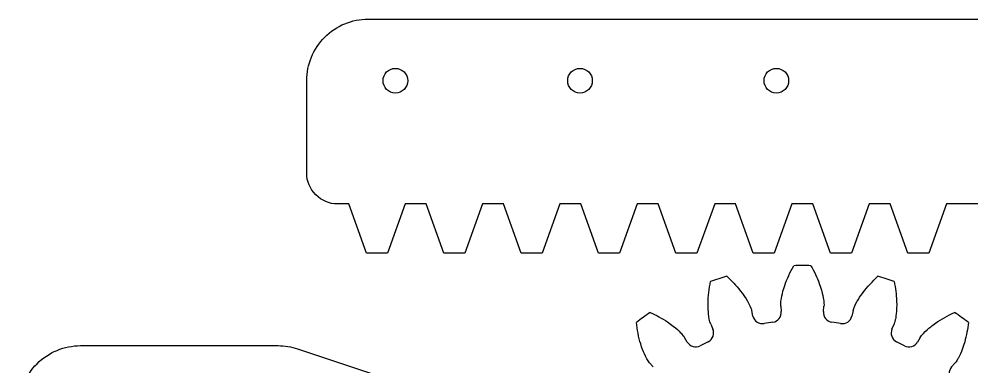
# Model space of a CAD drawing. Header units: millimetres. Extents: x 0 to 255, y 0 to 168.
# Drawn here: x 0 to 154.8, y 111.5 to 168 of the extents above; entities that cross this region are included whole.
import ezdxf

# ---------------------------------------------------------------- set-up
doc = ezdxf.new("R2010")
doc.units = ezdxf.units.MM
doc.layers.get('0').update_dxf_attribs({"linetype": 'CONTINUOUS'})

msp = doc.modelspace()

# ---------------------------------------------------------------- linework, layer by layer
for p, q in [((123.76, 121.42), (123.85, 120.54)), ((130.69, 120.54), (130.78, 121.42)), ((119.24, 119.81), (119.04, 120.68)), ((135.5, 120.68), (135.3, 119.81)), ((112.37, 118.51), (112.72, 117.69)), ((141.82, 117.69), (142.17, 118.51)), ((108.56, 115.58), (108.11, 116.34)), ((146.43, 116.34), (145.98, 115.58)), ((102.44, 112.21), (103.02, 111.55)), ((151.52, 111.55), (152.1, 112.21))]:
    msp.add_line(p, q)
for points in [[(160.84, 138), (150.7, 138), (147.8, 130.03), (144.42, 130.03), (141.52, 138), (138.14, 138), (135.24, 130.03), (131.86, 130.03), (128.96, 138), (125.58, 138), (122.68, 130.03), (119.3, 130.03), (116.4, 138), (113.02, 138), (110.12, 130.03), (106.73, 130.03), (103.83, 138), (100.45, 138), (97.55, 130.03), (94.17, 130.03), (91.27, 138), (87.88, 138), (84.98, 130.03), (81.6, 130.03), (78.7, 138), (75.32, 138), (72.42, 130.03), (69.03, 130.03), (66.13, 138), (62.75, 138), (59.85, 130.03), (56.46, 130.03), (53.56, 138), (51.74, 138, -0.414214), (46.74, 143), (46.74, 158, -0.414214), (56.74, 168), (244.54, 168, -0.414214)], [(0, 105, -0.414214), (10, 115), (42.08, 115, -0.080612), (45.24, 114.49), (66.86, 107.28, -0.322823)], [(0, 105, -0.414214), (10, 115), (42.08, 115, -0.080612), (45.24, 114.49), (66.86, 107.28, -0.322823)]]:
    msp.add_lwpolyline(points, format="xyb")
for centre in [(61.14, 158), (91.14, 158), (123.04, 158)]:
    msp.add_circle(centre, 2)
for centre, radius, start, end in [((127.27, 84), 44, 88.1903, 91.8097), ((127.27, 84), 44, 106.1903, 109.8097), ((127.27, 84), 44, 70.1903, 73.8097), ((127.27, 84), 44, 124.1903, 127.8097), ((120.78, 120.16), 1.59, 192.6678, 280.1688), ((122.26, 120.39), 1.59, -82.1688, 5.3322), ((132.28, 120.39), 1.59, 174.6678, 262.1688), ((133.76, 120.16), 1.59, 259.8312, 347.3322), ((127.27, 84), 44, 52.1903, 55.8097), ((111.26, 117.07), 1.59, -64.1688, 23.3322), ((127.27, 84), 35.15, 97.8312, 100.1688), ((127.27, 84), 35.15, 79.8312, 82.1688), ((143.28, 117.07), 1.59, 156.6678, 244.1688), ((109.93, 116.39), 1.59, 210.6678, 298.1688), ((127.27, 84), 35.15, 115.8312, 118.1688), ((127.27, 84), 35.15, 61.8312, 64.1688), ((144.61, 116.39), 1.59, 241.8312, 329.3322), ((152.71, 110.5), 1.59, 138.6678, 226.1688)]:
    msp.add_arc(centre, radius, start, end)
for points, knots in [([(123.76, 121.42), (123.72, 121.88), (123.83, 122.57), (124.03, 123.52), (124.17, 124.06), (124.78, 125.86), (125.3, 126.95), (125.88, 127.98)], [-0.8238077, -0.8238077, -0.8238077, -0.8238077, -0.5679176, -0.5679176, -0.3533249, -0.3533249, 0, 0, 0, 0]), ([(128.66, 127.98), (129.18, 127.06), (129.65, 126.08), (130.61, 123.49), (130.72, 122.43), (130.79, 121.69), (130.79, 121.52), (130.78, 121.42)], [-0.06249968, -0.06249968, -0.06249968, -0.06249968, -0.04971919, -0.04971919, -0.02915437, -0.02915437, 0, 0, 0, 0]), ([(115, 126.26), (115.78, 125.54), (116.53, 124.76), (118.24, 122.58), (118.68, 121.61), (118.98, 120.93), (119.02, 120.77), (119.04, 120.68)], [-0.06249968, -0.06249968, -0.06249968, -0.06249968, -0.04971919, -0.04971919, -0.02915437, -0.02915437, 0, 0, 0, 0]), ([(135.5, 120.68), (135.6, 121.12), (135.92, 121.75), (136.4, 122.58), (136.7, 123.06), (137.84, 124.58), (138.67, 125.46), (139.54, 126.26)], [-0.8238077, -0.8238077, -0.8238077, -0.8238077, -0.5679176, -0.5679176, -0.3533249, -0.3533249, 0, 0, 0, 0]), ([(112.37, 118.51), (112.19, 118.93), (112.08, 119.62), (111.98, 120.58), (111.94, 121.14), (111.97, 123.04), (112.12, 124.24), (112.36, 125.4)], [-0.8238077, -0.8238077, -0.8238077, -0.8238077, -0.5679176, -0.5679176, -0.3533249, -0.3533249, 0, 0, 0, 0]), ([(142.18, 125.4), (142.39, 124.36), (142.54, 123.29), (142.65, 120.52), (142.43, 119.48), (142.27, 118.75), (142.21, 118.6), (142.17, 118.51)], [-0.06249968, -0.06249968, -0.06249968, -0.06249968, -0.04971919, -0.04971919, -0.02915437, -0.02915437, 0, 0, 0, 0]), ([(102.54, 120.4), (103.51, 119.96), (104.46, 119.44), (106.76, 117.91), (107.48, 117.12), (107.97, 116.56), (108.06, 116.42), (108.11, 116.34)], [-0.06249968, -0.06249968, -0.06249968, -0.06249968, -0.04971919, -0.04971919, -0.02915437, -0.02915437, 0, 0, 0, 0]), ([(146.43, 116.34), (146.66, 116.73), (147.16, 117.23), (147.88, 117.88), (148.31, 118.24), (149.86, 119.32), (150.92, 119.91), (152, 120.4)], [-0.8238077, -0.8238077, -0.8238077, -0.8238077, -0.5679176, -0.5679176, -0.3533249, -0.3533249, 0, 0, 0, 0]), ([(102.44, 112.21), (102.13, 112.56), (101.82, 113.18), (101.42, 114.06), (101.21, 114.59), (100.66, 116.4), (100.43, 117.59), (100.3, 118.76)], [-0.8238077, -0.8238077, -0.8238077, -0.8238077, -0.5679176, -0.5679176, -0.3533249, -0.3533249, 0, 0, 0, 0]), ([(154.24, 118.76), (154.12, 117.71), (153.93, 116.65), (153.18, 113.98), (152.65, 113.06), (152.27, 112.42), (152.17, 112.29), (152.1, 112.21)], [-0.06249968, -0.06249968, -0.06249968, -0.06249968, -0.04971919, -0.04971919, -0.02915437, -0.02915437, 0, 0, 0, 0])]:
    msp.add_open_spline(points, degree=3, knots=knots)

doc.saveas('drawing.dxf')
